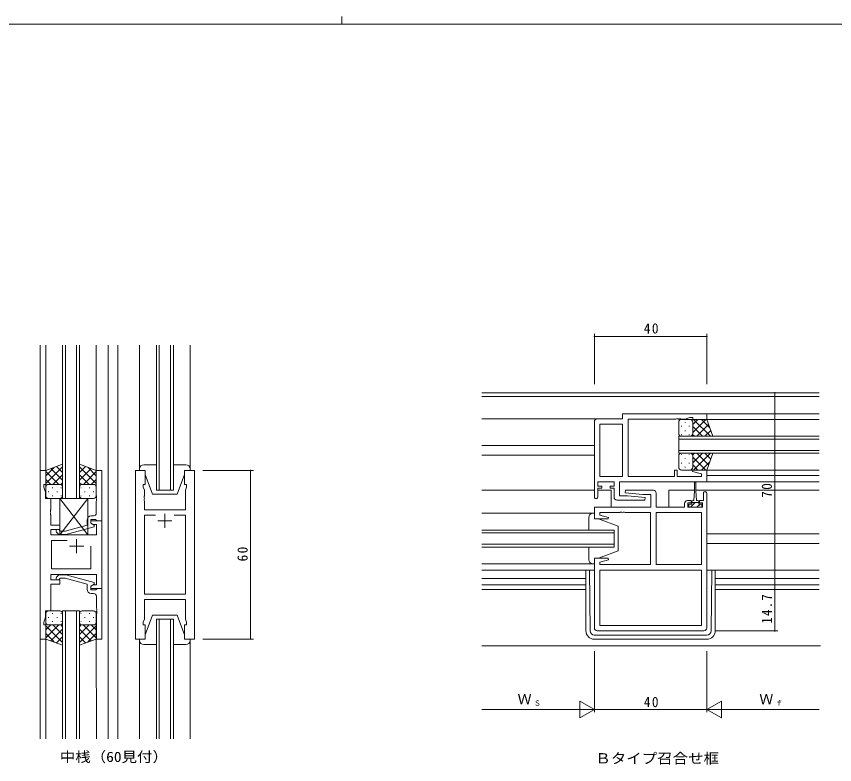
# Model space of a CAD drawing. Units: millimetres on the paper. Extents: x -420 to 373, y -297 to 267.
# Drawn here: x -148.5 to 142.7, y 1 to 267.2 of the extents above; entities that cross this region are included whole.
import ezdxf
from ezdxf.enums import TextEntityAlignment as Align

# ---------------------------------------------------------------- set-up
doc = ezdxf.new("R2010")
doc.units = ezdxf.units.MM
for name, color, linetype, lineweight in [('0-1_YKK_ZWAK', 7, 'Continuous', 9), ('0-3_YKK_12', 2, 'Continuous', 9), ('0-4_YKK_D', 6, 'Continuous', 9), ('0-6_YKK_13', 4, 'Continuous', 9), ('0-7_YKK_11', 7, 'Continuous', 9)]:
    doc.layers.add(name, color=color, linetype=linetype, lineweight=lineweight)
doc.layers.add('0-2_USER1', color=3, linetype='Continuous')
doc.styles.add('ＭＳ ゴシック', font='')
doc.styles.get('ＭＳ ゴシック').set_extended_font_data('MS Gothic')

msp = doc.modelspace()

# ---------------------------------------------------------------- linework, layer by layer
at = {"layer": '0-1_YKK_ZWAK'}
for p, q in [((-32.686, 267.2), (-32.686, 264.4)), ((352.3, 264.4), (-417.7, 264.4))]:
    msp.add_line(p, q, dxfattribs=at)
at = {"layer": '0-3_YKK_12'}
for p, q in [((-140.022, 10.171), (-140.022, 150.171)), ((-138.03, 150.171), (-138.022, 105.197)), ((-132.022, 95.697), (-132.022, 150.171)), ((-131.022, 150.171), (-131.022, 95.697)), ((-127.022, 95.697), (-127.022, 150.171)), ((-126.022, 150.171), (-126.022, 95.697)), ((-120.033, 150.171), (-120.024, 105.197)), ((-115.824, 150.171), (-115.824, 10.171)), ((-112.324, 150.171), (-112.324, 10.171)), ((-104.624, 106.197), (-104.624, 150.171)), ((-98.624, 98.697), (-98.624, 150.171)), ((-97.624, 150.171), (-97.624, 98.697)), ((-93.624, 98.697), (-93.624, 150.171)), ((-92.624, 150.171), (-92.624, 98.697)), ((-86.624, 106.197), (-86.624, 150.171)), ((137.183, 133.314), (17.183, 133.314)), ((17.183, 131.914), (137.183, 131.914)), ((137.183, 125.814), (97.183, 125.814)), ((58.183, 124.014), (17.183, 124.014)), ((137.183, 123.815), (97.183, 123.814)), ((87.183, 117.814), (87.183, 111.814)), ((137.183, 117.814), (87.183, 117.814)), ((87.183, 116.814), (137.183, 116.814)), ((57.183, 114.514), (17.183, 114.514)), ((57.183, 111.114), (17.183, 111.114)), ((137.183, 112.814), (87.183, 112.814)), ((87.183, 111.814), (137.183, 111.814)), ((137.183, 105.815), (96.807, 105.814)), ((137.183, 103.815), (97.183, 103.815)), ((137.183, 101.614), (66.404, 101.614)), ((-92.624, 98.697), (-98.624, 98.697)), ((57.183, 98.614), (17.183, 98.614)), ((63.183, 98.614), (58.383, 98.614)), ((63.183, 98.614), (63.183, 92.722)), ((83.683, 98.614), (83.683, 92.722)), ((92.833, 98.614), (83.683, 98.614)), ((137.183, 98.614), (93.319, 98.614)), ((57.183, 90.414), (17.183, 90.414)), ((64.183, 84.414), (17.183, 84.414)), ((17.183, 83.414), (64.183, 83.414)), ((64.183, 78.414), (64.183, 84.414)), ((137.183, 83.114), (97.183, 83.114)), ((64.183, 79.414), (17.183, 79.414)), ((137.183, 79.714), (97.183, 79.714)), ((17.183, 78.414), (64.253, 78.414)), ((57.183, 72.414), (17.183, 72.414)), ((57.183, 70.214), (17.183, 70.214)), ((97.183, 70.214), (137.183, 70.214)), ((54.183, 67.214), (17.183, 67.214)), ((137.183, 67.214), (100.183, 67.214)), ((54.183, 64.944), (17.183, 64.944)), ((137.183, 64.944), (100.183, 64.944)), ((54.183, 63.314), (17.183, 63.314)), ((137.183, 63.314), (100.183, 63.314)), ((-132.029, 55.697), (-126.029, 55.697)), ((-132.029, 10.171), (-132.029, 55.697)), ((-131.029, 55.697), (-131.029, 10.171)), ((-127.029, 10.171), (-127.029, 55.697)), ((-126.029, 55.697), (-126.029, 10.171)), ((-98.624, 52.697), (-92.624, 52.697)), ((-98.624, 10.171), (-98.624, 52.697)), ((-97.624, 52.697), (-97.624, 10.171)), ((-93.624, 10.171), (-93.624, 52.697)), ((-92.624, 52.697), (-92.624, 10.171)), ((-138.027, 46.197), (-138.02, 10.171)), ((-120.029, 46.197), (-120.021, 10.171)), ((-104.624, 45.197), (-104.624, 10.171)), ((-86.624, 45.197), (-86.624, 10.171)), ((17.183, 43.314), (137.639, 43.314))]:
    msp.add_line(p, q, dxfattribs=at)
at = {"layer": '0-4_YKK_D'}
for p, q in [((57.183, 136.314), (57.183, 154.314)), ((97.183, 136.314), (97.183, 154.314)), ((57.183, 153.314), (97.183, 153.314)), ((100.183, 133.314), (122.419, 133.314)), ((121.419, 133.314), (121.419, 63.314)), ((-82.124, 105.697), (-64.124, 105.697)), ((-65.124, 105.697), (-65.124, 45.697)), ((100.183, 63.314), (122.419, 63.314)), ((100.183, 63.314), (122.419, 63.314)), ((121.419, 63.314), (121.419, 48.615)), ((100.183, 48.615), (122.419, 48.615)), ((-82.124, 45.697), (-64.124, 45.697)), ((57.183, 41.314), (57.183, 19.614)), ((57.183, 41.314), (57.183, 19.614)), ((97.183, 41.314), (97.183, 19.614)), ((97.183, 41.314), (97.183, 19.614)), ((57.183, 20.614), (51.987, 23.614)), ((51.987, 23.614), (51.987, 17.614)), ((97.183, 20.614), (102.38, 23.614)), ((102.38, 17.614), (102.38, 23.614)), ((17.183, 20.614), (51.183, 20.614)), ((57.183, 20.614), (46.791, 20.614)), ((57.183, 20.614), (51.987, 17.614)), ((57.183, 20.614), (97.183, 20.614)), ((97.183, 20.614), (102.38, 17.614)), ((97.183, 20.614), (107.576, 20.614)), ((103.183, 20.614), (137.183, 20.614))]:
    msp.add_line(p, q, dxfattribs=at)
for centre, start, end in [((57.183, 153.314), 0, 180), ((57.183, 153.314), 180, 0), ((97.183, 153.314), 0, 180), ((97.183, 153.314), 180, 0), ((121.419, 133.314), 90, 270), ((121.419, 133.314), 270, 90), ((-65.124, 105.697), 90, 270), ((-65.124, 105.697), 270, 90), ((121.419, 63.314), 90, 270), ((121.419, 63.314), 90, 270), ((121.419, 63.314), 270, 90), ((121.419, 63.314), 270, 90), ((121.419, 48.615), 90, 270), ((121.419, 48.615), 270, 90), ((-65.124, 45.697), 90, 270), ((-65.124, 45.697), 270, 90)]:
    msp.add_arc(centre, 0.106, start, end, dxfattribs=at)
at = {"layer": '0-6_YKK_13'}
for p, q in [((87.187, 118.813), (87.187, 122.813)), ((88.187, 123.813), (91.187, 123.813)), ((89.55, 122.893), (89.55, 122.693)), ((97.187, 123.813), (91.187, 123.813)), ((92.187, 122.021), (93.979, 123.813)), ((92.187, 119.192), (96.807, 123.813)), ((92.187, 122.813), (92.187, 119.213)), ((92.187, 122.413), (92.187, 118.813)), ((92.455, 123.813), (98.455, 117.813)), ((95.284, 123.813), (98.244, 120.852)), ((99.33, 117.813), (97.187, 123.813)), ((88.135, 121.478), (88.135, 121.278)), ((89.55, 119.863), (89.55, 119.663)), ((90.965, 121.478), (90.965, 121.278)), ((92.187, 121.253), (95.627, 117.813)), ((93.636, 117.813), (97.831, 122.008)), ((96.464, 117.813), (98.576, 119.924)), ((88.135, 118.448), (88.135, 118.248)), ((91.187, 117.813), (88.187, 117.813)), ((90.965, 118.448), (90.965, 118.248)), ((90.965, 117.813), (99.33, 117.813)), ((92.13, 118.481), (92.798, 117.813)), ((87.187, 110.814), (87.187, 106.814)), ((88.135, 111.179), (88.135, 111.379)), ((91.187, 111.814), (88.187, 111.814)), ((90.965, 111.814), (99.33, 111.814)), ((90.965, 111.179), (90.965, 111.379)), ((92.13, 111.146), (92.798, 111.814)), ((92.187, 108.375), (95.627, 111.814)), ((92.187, 107.214), (92.187, 110.814)), ((92.455, 105.814), (98.455, 111.814)), ((93.636, 111.814), (97.831, 107.619)), ((96.464, 111.814), (98.576, 109.703)), ((99.33, 111.814), (97.187, 105.814)), ((-132.024, 107.84), (-138.024, 105.697)), ((-132.024, 99.475), (-132.024, 107.84)), ((-126.026, 107.84), (-120.026, 105.697)), ((-126.026, 99.475), (-126.026, 107.84)), ((88.135, 108.149), (88.135, 108.349)), ((89.55, 109.764), (89.55, 109.965)), ((90.965, 108.149), (90.965, 108.349)), ((92.187, 110.435), (96.807, 105.814)), ((92.187, 106.814), (92.187, 110.414)), ((95.284, 105.814), (98.244, 108.775)), ((-138.024, 100.965), (-132.024, 106.965)), ((-138.024, 103.793), (-135.063, 106.754)), ((-138.024, 105.697), (-138.024, 99.697)), ((-133.404, 100.697), (-138.024, 105.317)), ((-132.024, 102.145), (-136.22, 106.341)), ((-132.024, 104.974), (-134.136, 107.085)), ((-126.026, 104.974), (-123.914, 107.085)), ((-120.026, 100.965), (-126.026, 106.965)), ((-126.026, 102.145), (-121.83, 106.341)), ((-124.646, 100.697), (-120.026, 105.317)), ((-120.026, 103.793), (-122.986, 106.754)), ((-120.026, 105.697), (-120.026, 99.697)), ((-98.624, 107.697), (-103.124, 107.697)), ((-88.124, 107.697), (-92.624, 107.697)), ((-88.624, 104.197), (-88.624, 105.697)), ((88.187, 105.814), (91.187, 105.814)), ((89.55, 106.735), (89.55, 106.934)), ((97.187, 105.814), (91.187, 105.814)), ((92.187, 107.606), (93.979, 105.814)), ((-136.232, 100.697), (-138.024, 102.489)), ((-135.464, 100.697), (-132.024, 104.137)), ((-122.586, 100.697), (-126.026, 104.137)), ((-121.817, 100.697), (-120.026, 102.489)), ((-102.624, 104.197), (-100.024, 97.197)), ((-88.624, 104.197), (-91.224, 97.197)), ((-138.024, 96.697), (-138.024, 99.697)), ((-137.024, 100.697), (-133.424, 100.697)), ((-136.624, 100.697), (-133.024, 100.697)), ((-135.689, 99.475), (-135.489, 99.475)), ((-132.692, 100.64), (-132.024, 101.308)), ((-132.659, 99.475), (-132.459, 99.475)), ((-132.024, 99.697), (-132.024, 96.697)), ((-125.358, 100.64), (-126.026, 101.308)), ((-126.026, 99.697), (-126.026, 96.697)), ((-125.391, 99.475), (-125.591, 99.475)), ((-121.426, 100.697), (-125.026, 100.697)), ((-121.026, 100.697), (-124.626, 100.697)), ((-122.361, 99.475), (-122.561, 99.475)), ((-120.026, 96.697), (-120.026, 99.697)), ((92.833, 98.414), (92.833, 101.364)), ((93.333, 101.364), (93.333, 98.414)), ((-137.104, 98.06), (-136.904, 98.06)), ((-135.689, 96.645), (-135.489, 96.645)), ((-134.074, 98.06), (-133.874, 98.06)), ((-132.659, 96.645), (-132.459, 96.645)), ((-125.391, 96.645), (-125.591, 96.645)), ((-123.976, 98.06), (-124.176, 98.06)), ((-122.361, 96.645), (-122.561, 96.645)), ((-120.946, 98.06), (-121.146, 98.06)), ((-100.024, 97.197), (-91.224, 97.197)), ((92.833, 98.414), (92.583, 94.914)), ((93.333, 98.414), (93.583, 94.914)), ((-133.024, 95.697), (-137.024, 95.697)), ((-133.024, 95.697), (-123.024, 82.697)), ((-123.024, 95.697), (-133.024, 82.697)), ((-125.026, 95.697), (-121.026, 95.697)), ((93.029, 94.214), (91.429, 92.615)), ((91.833, 94.514), (91.833, 93.714)), ((91.833, 94.214), (94.333, 94.214)), ((92.583, 94.914), (92.233, 94.914)), ((93.933, 94.914), (93.583, 94.914)), ((94.774, 93.714), (93.674, 92.615)), ((94.333, 93.714), (94.333, 94.514)), ((56.683, 90.414), (57.183, 90.414)), ((57.183, 90.414), (57.183, 88.414)), ((55.183, 84.414), (55.183, 88.914)), ((57.183, 88.414), (58.683, 88.414)), ((58.683, 88.414), (65.683, 85.814)), ((65.683, 85.814), (65.683, 77.014)), ((55.183, 73.914), (55.183, 78.414)), ((58.683, 74.414), (65.683, 77.014)), ((57.183, 74.414), (57.183, 72.414)), ((58.683, 74.414), (57.183, 74.414)), ((54.183, 70.214), (54.183, 48.615)), ((55.666, 48.596), (55.406, 70.214)), ((57.183, 72.414), (56.683, 72.414)), ((97.183, 70.214), (97.483, 70.214)), ((98.701, 48.596), (98.961, 70.214)), ((100.183, 70.214), (100.183, 48.615)), ((-133.029, 55.697), (-137.029, 55.697)), ((-125.031, 55.697), (-121.031, 55.697)), ((-138.029, 54.697), (-138.029, 51.697)), ((-137.109, 53.333), (-136.909, 53.333)), ((-135.694, 54.748), (-135.494, 54.748)), ((-134.079, 53.333), (-133.879, 53.333)), ((-132.664, 54.748), (-132.464, 54.748)), ((-132.029, 51.697), (-132.029, 54.697)), ((-126.031, 51.697), (-126.031, 54.697)), ((-125.396, 54.748), (-125.596, 54.748)), ((-123.981, 53.333), (-124.181, 53.333)), ((-122.366, 54.748), (-122.566, 54.748)), ((-120.951, 53.333), (-121.151, 53.333)), ((-120.031, 54.697), (-120.031, 51.697)), ((-102.624, 47.197), (-100.024, 54.197)), ((-100.024, 54.197), (-91.224, 54.197)), ((-88.624, 47.197), (-91.224, 54.197)), ((-138.029, 45.697), (-138.029, 51.697)), ((-136.237, 50.697), (-138.029, 48.905)), ((-133.408, 50.697), (-138.029, 46.077)), ((-138.029, 50.429), (-132.029, 44.429)), ((-137.029, 50.697), (-133.429, 50.697)), ((-136.629, 50.697), (-133.029, 50.697)), ((-135.694, 51.918), (-135.494, 51.918)), ((-135.469, 50.697), (-132.029, 47.257)), ((-132.697, 50.753), (-132.029, 50.085)), ((-132.664, 51.918), (-132.464, 51.918)), ((-132.029, 51.918), (-132.029, 43.554)), ((-126.031, 51.918), (-126.031, 43.554)), ((-125.362, 50.753), (-126.031, 50.085)), ((-122.591, 50.697), (-126.031, 47.257)), ((-120.031, 50.429), (-126.031, 44.429)), ((-125.396, 51.918), (-125.596, 51.918)), ((-121.431, 50.697), (-125.031, 50.697)), ((-124.651, 50.697), (-120.031, 46.077)), ((-121.031, 50.697), (-124.631, 50.697)), ((-122.366, 51.918), (-122.566, 51.918)), ((-121.822, 50.697), (-120.031, 48.905)), ((-120.031, 45.697), (-120.031, 51.697)), ((-138.029, 47.6), (-135.068, 44.639)), ((-132.029, 49.248), (-136.225, 45.052)), ((-126.031, 49.248), (-121.835, 45.052)), ((-120.031, 47.6), (-122.991, 44.639)), ((-88.624, 47.197), (-88.624, 45.697)), ((97.201, 47.114), (57.166, 47.114)), ((-132.029, 43.554), (-138.029, 45.697)), ((-132.029, 46.42), (-134.14, 44.308)), ((-126.031, 46.42), (-123.919, 44.308)), ((-126.031, 43.554), (-120.031, 45.697)), ((-98.624, 43.697), (-103.124, 43.697)), ((-88.124, 43.697), (-92.624, 43.697)), ((57.183, 45.614), (97.183, 45.614))]:
    msp.add_line(p, q, dxfattribs=at)
for points in [[(-104.624, 106.197), (-104.624, 105.697), (-102.624, 105.697), (-102.624, 104.197)], [(-88.624, 105.697), (-86.624, 105.697), (-86.624, 106.197)], [(94.333, 93.714), (95.383, 93.714), (95.383, 92.615), (90.783, 92.615), (90.783, 93.714), (91.833, 93.714)], [(-104.624, 45.197), (-104.624, 45.697), (-102.624, 45.697), (-102.624, 47.197)], [(-88.624, 45.697), (-86.624, 45.697), (-86.624, 45.197)]]:
    msp.add_lwpolyline(points, dxfattribs=at)
msp.add_lwpolyline([(-123.024, 95.697), (-133.024, 95.697), (-133.024, 82.697), (-123.024, 82.697)], close=True, dxfattribs=at)
for centre, radius, start, end in [((88.187, 122.813), 1, 90, 180), ((91.187, 122.813), 1, 0, 90), ((91.187, 122.813), 1, 0, 90), ((88.187, 118.813), 1, 180, 270), ((91.187, 118.813), 1, 270, 0), ((91.187, 118.813), 1, 270, 0), ((88.187, 110.814), 1, 90, 180), ((91.187, 110.814), 1, 0, 90), ((91.187, 110.814), 1, 0, 90), ((-103.124, 106.197), 1.5, 90, 180), ((-88.124, 106.197), 1.5, 0, 90), ((88.187, 106.814), 1, 180, 270), ((91.187, 106.814), 1, 270, 0), ((91.187, 106.814), 1, 270, 0), ((-137.024, 99.697), 1, 89.99998, 179.99998), ((-137.024, 99.697), 1, 89.99998, 179.99998), ((-133.024, 99.697), 1, 359.99998, 89.99998), ((-133.024, 99.697), 1, 359.99998, 89.99998), ((-125.026, 99.697), 1, 89.99998, 179.99998), ((-125.026, 99.697), 1, 89.99998, 179.99998), ((-121.026, 99.697), 1, 359.99998, 89.99998), ((-121.026, 99.697), 1, 359.99998, 89.99998), ((93.083, 101.364), 0.25, 0, 180), ((-137.024, 96.697), 1, 179.99998, 269.99998), ((-133.024, 96.697), 1, 269.99998, 359.99998), ((-125.026, 96.697), 1, 179.99998, 269.99998), ((-121.026, 96.697), 1, 269.99998, 359.99998), ((92.233, 94.514), 0.4, 90, 180), ((93.933, 94.514), 0.4, 0, 90), ((56.683, 88.914), 1.5, 90, 180), ((56.683, 73.914), 1.5, 180, 270), ((-137.029, 54.697), 1, 90, 180), ((-133.029, 54.697), 1, 0, 90), ((-125.031, 54.697), 1, 90, 180), ((-121.031, 54.697), 1, 0, 90), ((-137.029, 51.697), 1, 180, 270), ((-137.029, 51.697), 1, 180, 270), ((-133.029, 51.697), 1, 270, 0), ((-133.029, 51.697), 1, 270, 0), ((-125.031, 51.697), 1, 180, 270), ((-125.031, 51.697), 1, 180, 270), ((-121.031, 51.697), 1, 270, 0), ((-121.031, 51.697), 1, 270, 0), ((57.183, 48.615), 3, 180, 270), ((57.166, 48.615), 1.5, 180.68752, 270), ((97.183, 48.615), 3, 270, 0), ((97.201, 48.615), 1.5, 270, 359.31247), ((-103.124, 45.197), 1.5, 180, 270), ((-88.124, 45.197), 1.5, 270, 0)]:
    msp.add_arc(centre, radius, start, end, dxfattribs=at)
at = {"layer": '0-7_YKK_11'}
for p, q in [((57.183, 96.214), (57.183, 123.014)), ((67.183, 103.544), (67.183, 122.084)), ((97.183, 97.514), (97.183, 49.615)), ((79.183, 72.144), (79.183, 90.684)), ((-121.024, 89.497), (-121.824, 89.497)), ((-98.974, 89.767), (-102.924, 89.767)), ((-98.124, 87.697), (-93.124, 87.697)), ((-95.624, 90.197), (-95.624, 85.197)), ((-130.372, 80.767), (-136.022, 80.767)), ((-129.522, 78.697), (-124.522, 78.697)), ((-127.022, 81.197), (-127.022, 76.197)), ((59.113, 70.214), (95.253, 70.214)), ((-121.022, 61.897), (-121.822, 61.897)), ((96.183, 48.615), (58.183, 48.615))]:
    msp.add_line(p, q, dxfattribs=at)
for points in [[(58.183, 124.014), (67.183, 124.014), (67.183, 125.814), (97.183, 125.814), (97.183, 123.814), (92.183, 123.814), (92.183, 124.515), (91.183, 124.515), (89.453, 123.884), (88.142, 123.884), (87.958, 124.004), (87.408, 124.004), (87.225, 123.884), (87.142, 123.884), (86.958, 124.004), (86.408, 124.004), (86.225, 123.884), (69.183, 123.884), (69.183, 103.544), (85.683, 103.544), (85.683, 105.814), (86.683, 105.814), (86.683, 103.544), (95.253, 103.544), (95.253, 104.462), (92.154, 105.292), (92.223, 105.814), (97.183, 105.814), (97.183, 101.614)], [(-140.022, 45.697), (-140.022, 105.697), (-138.022, 105.697), (-138.022, 100.697), (-138.722, 100.697), (-138.722, 99.697), (-138.092, 97.966), (-138.092, 95.697), (-136.222, 95.697), (-136.222, 91.655), (-136.342, 91.472), (-136.342, 90.922), (-136.222, 90.739), (-136.222, 90.655), (-136.342, 90.472), (-136.342, 89.922), (-136.222, 89.739), (-136.222, 86.197), (-133.022, 86.197), (-133.022, 84.697), (-136.222, 84.697), (-136.222, 82.697), (-119.952, 82.697), (-119.952, 86.397), (-121.156, 86.397), (-122.022, 86.897), (-122.022, 87.697), (-118.022, 87.697), (-118.022, 63.697), (-122.022, 63.697), (-122.022, 64.497), (-121.156, 64.997), (-119.952, 64.997), (-119.952, 68.697), (-136.222, 68.697), (-136.222, 66.697), (-133.022, 66.697), (-133.022, 65.197), (-136.222, 65.197), (-136.222, 55.697)], [(-118.024, 87.697), (-118.024, 105.697), (-120.024, 105.697), (-120.024, 96.655), (-119.904, 96.472), (-119.904, 95.922), (-120.024, 95.739), (-120.024, 95.655), (-119.904, 95.472), (-119.904, 94.922), (-120.024, 94.739), (-120.024, 90.497)], [(64.183, 96.114), (64.183, 99.314), (62.783, 99.314), (62.783, 100.114), (64.183, 100.114), (64.183, 101.614), (58.383, 101.614), (58.383, 100.114), (59.783, 100.114), (59.783, 99.314), (58.383, 99.314), (58.383, 96.214)], [(97.183, 101.614), (66.113, 101.614), (66.113, 96.614), (68.99, 96.614), (75.203, 96.071), (75.162, 95.114), (65.183, 95.114)], [(57.183, 49.615), (57.183, 74.414), (62.144, 74.414), (62.213, 73.892), (59.113, 73.062), (59.113, 72.144), (77.183, 72.144), (77.183, 90.684), (68.142, 90.684), (67.958, 90.805), (67.408, 90.805), (67.225, 90.684), (67.142, 90.684), (66.958, 90.805), (66.408, 90.805), (66.225, 90.684), (59.113, 90.684), (59.113, 89.767), (62.213, 88.937), (62.144, 88.414), (57.183, 88.414), (57.183, 92.615), (77.253, 92.615), (77.253, 97.114), (74.377, 97.114), (68.163, 97.658), (68.205, 98.614), (78.183, 98.614)], [(79.183, 97.614), (79.183, 92.615), (89.283, 92.615), (89.283, 93.914)], [(90.283, 94.914), (91.583, 94.914), (91.583, 94.114), (90.483, 94.114), (90.483, 92.615), (95.683, 92.615), (95.683, 94.114), (94.583, 94.114), (94.583, 94.914), (95.983, 94.914), (95.983, 97.514)], [(-134.148, 83.673), (-133.372, 82.897), (-130.927, 82.897), (-120.824, 85.604), (-120.824, 86.204), (-122.024, 86.897), (-122.024, 88.197), (-120.224, 88.197), (-120.024, 87.997), (-119.724, 87.697), (-118.024, 87.697)], [(-123.324, 87.997), (-123.324, 86.176), (-131.085, 84.097), (-132.875, 84.097), (-133.3, 84.521)], [(-98.974, 89.767), (-102.924, 89.767), (-102.924, 61.627), (-88.324, 61.627), (-88.324, 89.767), (-92.273, 89.767)], [(-130.372, 80.767), (-136.022, 80.767), (-136.022, 70.627), (-122.022, 70.627), (-122.022, 78.697)], [(-134.146, 67.721), (-133.371, 68.497), (-130.925, 68.497), (-120.822, 65.79), (-120.822, 65.19), (-122.022, 64.497), (-122.022, 63.197), (-120.222, 63.197), (-120.022, 63.397), (-119.722, 63.697), (-118.022, 63.697)], [(-123.322, 63.397), (-123.322, 65.217), (-131.083, 67.297), (-132.873, 67.297), (-133.298, 66.873)], [(-118.022, 63.697), (-118.022, 45.697), (-120.022, 45.697), (-120.022, 54.739), (-119.902, 54.922), (-119.902, 55.472), (-120.022, 55.655), (-120.022, 55.739), (-119.902, 55.922), (-119.902, 56.472), (-120.022, 56.655), (-120.022, 60.897)], [(-136.222, 55.697), (-138.092, 55.697), (-138.092, 53.428), (-138.722, 51.697), (-138.722, 50.697), (-138.022, 50.697), (-138.022, 45.697), (-140.022, 45.697)]]:
    msp.add_lwpolyline(points, dxfattribs=at)
for points in [[(67.183, 103.544), (67.183, 122.084), (59.113, 122.084), (59.113, 103.544)], [(-106.124, 105.697), (-106.124, 45.697), (-102.624, 45.697), (-102.624, 50.697), (-103.324, 50.697), (-103.324, 51.697), (-102.924, 52.796), (-102.924, 59.697), (-88.324, 59.697), (-88.324, 52.796), (-87.924, 51.697), (-87.924, 50.697), (-88.624, 50.697), (-88.624, 45.697), (-85.124, 45.697), (-85.124, 105.697), (-88.624, 105.697), (-88.624, 100.697), (-87.924, 100.697), (-87.924, 99.697), (-88.324, 98.598), (-88.324, 91.697), (-102.924, 91.697), (-102.924, 94.739), (-103.044, 94.922), (-103.044, 95.472), (-102.924, 95.655), (-102.924, 95.739), (-103.044, 95.922), (-103.044, 96.472), (-102.924, 96.655), (-102.924, 98.598), (-103.324, 99.697), (-103.324, 100.697), (-102.624, 100.697), (-102.624, 105.697)], [(79.183, 72.144), (79.183, 90.684), (95.253, 90.684), (95.253, 72.144)], [(59.113, 70.214), (95.253, 70.214), (95.253, 50.544), (59.113, 50.544)]]:
    msp.add_lwpolyline(points, close=True, dxfattribs=at)
for centre, radius, start, end in [((58.183, 123.014), 1, 90, 179.99998), ((57.783, 96.214), 0.6, 179.99998, 0), ((65.183, 96.114), 1, 180, 269.99998), ((78.183, 97.614), 1, 0, 89.99998), ((96.583, 97.514), 0.6, 359.99998, 180), ((90.283, 93.914), 1, 90, 179.99998), ((-121.024, 90.497), 1, 270, 359.99998), ((-121.824, 87.997), 1.5, 90, 179.99998), ((-133.724, 84.097), 0.6, 44.99998, 225), ((-133.722, 67.297), 0.6, 134.99998, 315), ((-121.822, 63.397), 1.5, 180, 269.99998), ((-121.022, 60.897), 1, 0, 89.99998), ((58.183, 49.615), 1, 180, 269.99998), ((96.183, 49.615), 1, 270, 359.99998)]:
    msp.add_arc(centre, radius, start, end, dxfattribs=at)

# ---------------------------------------------------------------- texts
at = {"layer": '0-2_USER1', "style": 'ＭＳ ゴシック', "width": 1.1}
for s, p in [('中桟（60見付）', (-133.02, 0.839)), ('Ｂタイプ召合せ框', (57.532, 0.309))]:
    msp.add_text(s, height=3.666, dxfattribs=at).set_placement(p, align=Align.BOTTOM_LEFT)
at = {"layer": '0-4_YKK_D', "color": 3, "style": 'ＭＳ ゴシック'}
for p in [(29.863, 21.414), (115.863, 21.414)]:
    msp.add_text('Ｗ', height=3.666, dxfattribs=at).set_placement(p, align=Align.BOTTOM_LEFT)
at = {"layer": '0-4_YKK_D', "color": 4, "style": 'ＭＳ ゴシック'}
for s, p in [('Ｓ', (35.623, 21.414)), ('ｆ', (121.623, 21.414))]:
    msp.add_text(s, height=1.833, dxfattribs=at).set_placement(p, align=Align.BOTTOM_LEFT)
at = {"layer": '0-4_YKK_D', "color": 3, "char_height": 3.666, "attachment_point": 7, "style": 'ＭＳ ゴシック'}
for insert in [(74.783, 154.314), (74.783, 21.414)]:
    msp.add_mtext('\\T1.21;\\W0.95;40', dxfattribs=dict(at, insert=insert))
at = {"layer": '0-4_YKK_D', "color": 3, "char_height": 3.666, "attachment_point": 7, "rotation": 90, "style": 'ＭＳ ゴシック'}
for s, insert in [('\\T1.21;\\W0.95;70', (120.419, 95.914)), ('\\T1.21;\\W0.95;60', (-66.124, 73.297)), ('\\T1.22;\\W0.9;14.7', (120.419, 51.164))]:
    msp.add_mtext(s, dxfattribs=dict(at, insert=insert))

doc.saveas('drawing.dxf')
